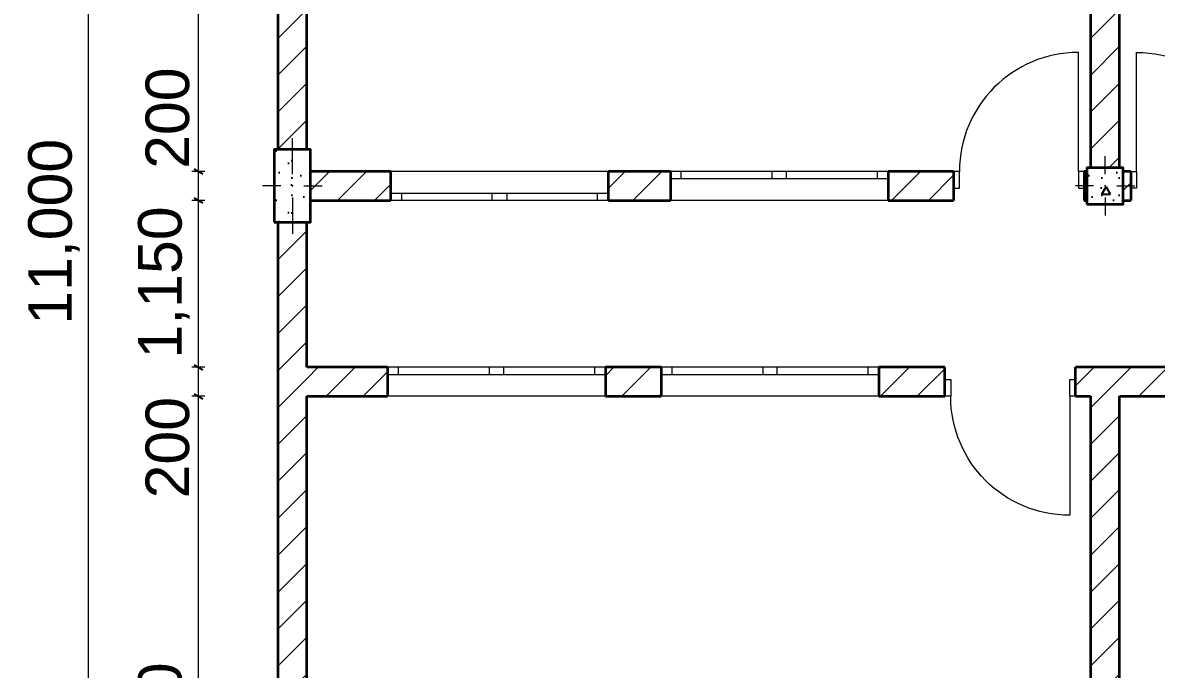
# Model space of a CAD drawing. Header units: millimetres. Extents: x 323482 to 503016, y 8175 to 72038.
# Drawn here: x 414665 to 422476, y 35073 to 39530 of the extents above; entities that cross this region are included whole.
import ezdxf

# ---------------------------------------------------------------- set-up
doc = ezdxf.new("R2010")
doc.units = ezdxf.units.MM
doc.header["$MEASUREMENT"] = 0
doc.linetypes.add('Hidden Line', pattern=[391.222223, 282.222223, -109])
for name, color, linetype in [('ARCHICAD Doors', 7, 'Continuous'), ('ARCHICAD Windows', 7, 'Continuous'), ('Dimensioning - General', 7, 'Continuous'), ('Structural - Bearing', 7, 'Continuous')]:
    doc.layers.add(name, color=color, linetype=linetype)
for name, color, linetype, lineweight, true_color in [('ARCHICAD Doors_Pen_No__23', 7, 'Continuous', 20, 0xff6600), ('ARCHICAD Doors_Pen_No__3', 7, 'Continuous', 18, 0xff6600), ('ARCHICAD Windows_Pen_No__23', 7, 'Continuous', 20, 0xff6600), ('ARCHICAD Windows_Pen_No__3', 7, 'Continuous', 18, 0xff6600), ('Dimensioning - General_Pen_No__45', 7, 'Continuous', 25, 0x40a5ff), ('Dimensioning - General_Pen_No__85', 7, 'Continuous', 20, 0x80c2ff), ('Structural - Bearing_Pen_No__107', 7, 'Continuous', 13, 0xaaaaaa), ('Structural - Bearing_Pen_No__28', 7, 'Continuous', 35, 0xa80f02), ('Structural - Bearing_Pen_No__48', 7, 'Continuous', 25, 0xa80f02), ('Structural - Bearing_Pen_No__88', 7, 'Continuous', 20, 0xfd4435)]:
    doc.layers.add(name, color=color, linetype=linetype, lineweight=lineweight, true_color=true_color)
for name, color, linetype, lineweight in [('ARCHICAD Doors_Pen_No__27', 7, 'Continuous', 35), ('ARCHICAD Windows_Pen_No__27', 7, 'Continuous', 35), ('Dimensioning - General_Pen_No__46', 5, 'Continuous', 25), ('Structural - Bearing_Pen_No__20', 1, 'Continuous', 0), ('Structural - Bearing_Pen_No__27', 7, 'Continuous', 35)]:
    doc.layers.add(name, color=color, linetype=linetype, lineweight=lineweight)
doc.styles.add('GENERATED_STYLE_1', font='arial.ttf')
doc.dimstyles.new('GENERATED_STYLE__3', dxfattribs={"dimtxt": 300, "dimasz": 45.6, "dimexe": 0.18, "dimexo": 0.0625, "dimgap": 0.09, "dimtad": 1, "dimdec": 0, "dimzin": 0, "dimdsep": 46, "dimtxsty": 'GENERATED_STYLE_1', "dimblk": 'ARROWHEAD_2', "dimblk1": 'ARROWHEAD_2', "dimblk2": 'ARROWHEAD_2', "dimcen": 0.09, "dimse1": 1, "dimse2": 1, "dimclrd": 256, "dimclre": 256, "dimclrt": 5, "dimadec": 0, "dimazin": 0, "dimtfac": 1, "dimtdec": 4, "dimtmove": 0, "dimatfit": 3, "dimfxl": 1, "dimtolj": 1, "dimtzin": 0, "dimarcsym": 0})
doc.dimstyles.new('GENERATED_STYLE__4', dxfattribs={"dimtxt": 300, "dimasz": 45.6, "dimexe": 0.18, "dimexo": 0.0625, "dimgap": 0.09, "dimtad": 1, "dimtih": 1, "dimtoh": 1, "dimdec": 0, "dimzin": 0, "dimdsep": 46, "dimtxsty": 'GENERATED_STYLE_1', "dimblk": 'ARROWHEAD_2', "dimblk1": 'ARROWHEAD_2', "dimblk2": 'ARROWHEAD_2', "dimcen": 0.09, "dimse1": 1, "dimse2": 1, "dimclrd": 256, "dimclre": 256, "dimclrt": 5, "dimadec": 0, "dimazin": 0, "dimtfac": 1, "dimtdec": 4, "dimtmove": 0, "dimatfit": 3, "dimfxl": 1, "dimtolj": 1, "dimtzin": 0, "dimarcsym": 0})
doc.dimstyles.new('GENERATED_STYLE__5', dxfattribs={"dimtxt": 129.999995, "dimasz": 45.6, "dimexe": 0.18, "dimexo": 0.0625, "dimgap": 0.09, "dimtad": 1, "dimdec": 0, "dimzin": 0, "dimdsep": 46, "dimtxsty": 'GENERATED_STYLE_1', "dimblk": 'ARROWHEAD_2', "dimblk1": 'ARROWHEAD_2', "dimblk2": 'ARROWHEAD_2', "dimcen": 0.09, "dimse1": 1, "dimse2": 1, "dimclrd": 256, "dimclre": 256, "dimclrt": 5, "dimadec": 0, "dimazin": 0, "dimtfac": 1, "dimtdec": 4, "dimtmove": 0, "dimatfit": 3, "dimfxl": 1, "dimtolj": 1, "dimtzin": 0, "dimarcsym": 0})
doc.dimstyles.new('GENERATED_STYLE__6', dxfattribs={"dimtxt": 200, "dimasz": 45.6, "dimexe": 0.18, "dimexo": 0.0625, "dimgap": 0.09, "dimtad": 1, "dimtih": 1, "dimtoh": 1, "dimdec": 0, "dimzin": 0, "dimdsep": 46, "dimtxsty": 'GENERATED_STYLE_1', "dimblk": 'ARROWHEAD_2', "dimblk1": 'ARROWHEAD_2', "dimblk2": 'ARROWHEAD_2', "dimcen": 0.09, "dimse1": 1, "dimse2": 1, "dimclrd": 256, "dimclre": 256, "dimclrt": 5, "dimadec": 0, "dimazin": 0, "dimtfac": 1, "dimtdec": 4, "dimtmove": 0, "dimatfit": 3, "dimfxl": 1, "dimtolj": 1, "dimtzin": 0, "dimarcsym": 0})
pattern_1 = [(45, (0, 0), (-127.27922, 127.27922), [])]
pattern_2 = [(0, (0, 0), (0, 623.5383), [60, -300]), (0, (180, 311.8), (0, 623.5383), [60, -300]), (60, (0, 0), (-540, 311.7692), [60, -300]), (60, (360, 0), (-540, 311.7692), [60, -300]), (120, (60, 0), (540, 311.7692), [60, -300]), (120, (420, 0), (540, 311.7692), [60, -300]), (0, (0, 60), (0, 120.000005), [0, -120.000005, 0, -180.000007]), (45, (60, 60), (-84.852817, 84.852817), [0, -90.000004, 0, -150.000006])]

# ---------------------------------------------------------------- blocks, each defined once
blk = doc.blocks.new('Wall_7', base_point=(416523.1, 44005.2))
at = {"layer": 'Structural - Bearing_Pen_No__107', "linetype": 'Continuous', "lineweight": 13, "true_color": 0xaaaaaa}
h = blk.add_hatch(dxfattribs=at)
h.set_pattern_fill('MASONRY_BLOCK', color=253, style=0, pattern_type=2)
h.set_pattern_definition(pattern_1)
h.paths.add_polyline_path([(416623.1, 43905.2), (416423.1, 43905.2), (416423.1, 38655.2), (416623.1, 38655.2)])
h = blk.add_hatch(dxfattribs=at)
h.set_pattern_fill('MASONRY_BLOCK', color=253, style=0, pattern_type=2)
h.set_pattern_definition(pattern_1)
h.paths.add_polyline_path([(416623.1, 38155.2), (416423.1, 38155.2), (416423.1, 32905.2), (416623.1, 32905.2)])
at = {"layer": 'Structural - Bearing_Pen_No__27', "color": 7, "linetype": 'Continuous', "lineweight": 35, "flags": 128}
for points in [[(416423.1, 43905.2), (416423.1, 38655.2)], [(416623.1, 38655.2), (416623.1, 43905.2)], [(416423.1, 38155.2), (416423.1, 32905.2)], [(416623.1, 37155.2), (416623.1, 38155.2)], [(416623.1, 32905.2), (416623.1, 36955.2)]]:
    blk.add_lwpolyline(points, dxfattribs=at)
blk = doc.blocks.new('Wall_10', base_point=(422123.3, 44005.2))
at = {"layer": 'Structural - Bearing_Pen_No__107', "linetype": 'Continuous', "lineweight": 13, "true_color": 0xaaaaaa}
h = blk.add_hatch(dxfattribs=at)
h.set_pattern_fill('MASONRY_BLOCK', color=253, style=0, pattern_type=2)
h.set_pattern_definition(pattern_1)
h.paths.add_polyline_path([(422223.3, 43905.2), (422023.3, 43905.2), (422023.3, 38530.2), (422223.3, 38530.2)])
at = {"layer": 'Structural - Bearing_Pen_No__27', "color": 7, "linetype": 'Continuous', "lineweight": 35, "flags": 128}
for points in [[(422023.3, 43905.2), (422023.3, 38530.2)], [(422223.3, 38530.2), (422223.3, 43905.2)]]:
    blk.add_lwpolyline(points, dxfattribs=at)
blk = doc.blocks.new('Double Sash Window 21_3')
at = {"layer": 'ARCHICAD Windows_Pen_No__23', "color": 30, "linetype": 'Continuous', "lineweight": 20, "true_color": 0xff6600}
for p, q in [((-750, 0), (-675, 0)), ((-675, 0), (-675, -50)), ((-50, -50), (-50, 0)), ((-50, 0), (0, 0)), ((0, 0), (50, 0)), ((50, 0), (50, -50)), ((675, -50), (675, 0)), ((675, 0), (750, 0)), ((-675, -50), (-750, -50)), ((0, -50), (-50, -50)), ((50, -50), (0, -50)), ((750, -50), (675, -50))]:
    blk.add_line(p, q, dxfattribs=at)
at = {"layer": 'ARCHICAD Windows_Pen_No__27', "color": 7, "linetype": 'Continuous', "lineweight": 35}
for p, q in [((-750, 0), (-750, -50)), ((-750, 0), (-750, -50)), ((750, 0), (750, -50)), ((750, 0), (750, -50)), ((-750, -50), (-750, -200)), ((750, -50), (750, -200))]:
    blk.add_line(p, q, dxfattribs=at)
at = {"layer": 'ARCHICAD Windows_Pen_No__3', "color": 30, "linetype": 'Continuous', "lineweight": 18, "true_color": 0xff6600}
for p, q in [((-750, 0), (750, 0)), ((-675, 0), (-50, 0)), ((50, 0), (675, 0)), ((-50, -50), (-675, -50)), ((675, -50), (50, -50)), ((-750, -200), (750, -200))]:
    blk.add_line(p, q, dxfattribs=at)
blk = doc.blocks.new('Door 21')
at = {"layer": 'ARCHICAD Doors_Pen_No__23', "color": 30, "linetype": 'Continuous', "lineweight": 20, "true_color": 0xff6600}
for p, q in [((-410, 0), (-450, 0)), ((-450, 0), (-450, -115)), ((-410, -115), (-410, 0)), ((450, 0), (410, 0)), ((410, 0), (410, -115)), ((450, -115), (450, 0)), ((-450, -115), (-410, -115)), ((410, -115), (450, -115))]:
    blk.add_line(p, q, dxfattribs=at)
at = {"layer": 'ARCHICAD Doors_Pen_No__27', "color": 7, "linetype": 'Continuous', "lineweight": 35}
for p, q in [((-450, 0), (-450, -115)), ((-450, 0), (-450, -115)), ((450, 0), (450, -115)), ((450, 0), (450, -115)), ((-450, -115), (-450, -200)), ((450, -115), (450, -200))]:
    blk.add_line(p, q, dxfattribs=at)
at = {"layer": 'ARCHICAD Doors_Pen_No__3', "color": 30, "linetype": 'Continuous', "lineweight": 18, "true_color": 0xff6600}
blk.add_line((410, 0), (410, 820), dxfattribs=at)
blk.add_arc((410, 0), 820, 90, 180, dxfattribs=at)
blk = doc.blocks.new('Wall_13', base_point=(416523.1, 38405.2))
at = {"layer": 'Structural - Bearing_Pen_No__107', "linetype": 'Continuous', "lineweight": 13, "true_color": 0xaaaaaa}
h = blk.add_hatch(dxfattribs=at)
h.set_pattern_fill('MASONRY_BLOCK', color=253, style=0, pattern_type=2)
h.set_pattern_definition(pattern_1)
h.paths.add_polyline_path([(416648.1, 38505.2), (416648.1, 38305.2), (417200.9, 38305.2), (417200.9, 38505.2)])
h = blk.add_hatch(dxfattribs=at)
h.set_pattern_fill('MASONRY_BLOCK', color=253, style=0, pattern_type=2)
h.set_pattern_definition(pattern_1)
h.paths.add_polyline_path([(419127.7, 38505.2), (418700.9, 38505.2), (418700.9, 38305.2), (419127.7, 38305.2)])
h = blk.add_hatch(dxfattribs=at)
h.set_pattern_fill('MASONRY_BLOCK', color=253, style=0, pattern_type=2)
h.set_pattern_definition(pattern_1)
h.paths.add_polyline_path([(420627.7, 38305.2), (421079.7, 38305.2), (421079.7, 38505.2), (420627.7, 38505.2)])
h = blk.add_hatch(dxfattribs=at)
h.set_pattern_fill('MASONRY_BLOCK', color=253, style=0, pattern_type=2)
h.set_pattern_definition(pattern_1)
h.paths.add_polyline_path([(421998.3, 38505.2), (421979.7, 38505.2), (421979.7, 38305.2), (421998.3, 38305.2)])
h = blk.add_hatch(dxfattribs=at)
h.set_pattern_fill('MASONRY_BLOCK', color=253, style=0, pattern_type=2)
h.set_pattern_definition(pattern_1)
h.paths.add_polyline_path([(422248.3, 38505.2), (422248.3, 38305.2), (422300.5, 38305.2), (422300.5, 38505.2)])
at = {"layer": 'Structural - Bearing_Pen_No__27', "color": 7, "linetype": 'Continuous', "lineweight": 35}
for p, q in [((417200.9, 38355.2), (417200.9, 38505.2)), ((418700.9, 38355.2), (418700.9, 38505.2)), ((419127.7, 38505.2), (419127.7, 38455.2)), ((419127.7, 38455.2), (419127.7, 38305.2)), ((420627.7, 38505.2), (420627.7, 38455.2)), ((420627.7, 38455.2), (420627.7, 38305.2)), ((421079.7, 38505.2), (421079.7, 38390.2)), ((421979.7, 38505.2), (421979.7, 38390.2)), ((422300.5, 38505.2), (422300.5, 38390.2)), ((417200.9, 38305.2), (417200.9, 38355.2)), ((418700.9, 38305.2), (418700.9, 38355.2)), ((421079.7, 38390.2), (421079.7, 38305.2)), ((421979.7, 38390.2), (421979.7, 38305.2)), ((422300.5, 38390.2), (422300.5, 38305.2))]:
    blk.add_line(p, q, dxfattribs=at)
at = {"layer": 'Structural - Bearing_Pen_No__27', "color": 7, "linetype": 'Continuous', "lineweight": 35, "flags": 128}
for points in [[(417200.9, 38505.2), (416648.1, 38505.2)], [(419127.7, 38505.2), (418700.9, 38505.2)], [(421079.7, 38505.2), (420627.7, 38505.2)], [(421998.3, 38505.2), (421979.7, 38505.2)], [(422300.5, 38505.2), (422248.3, 38505.2)], [(416648.1, 38305.2), (417200.9, 38305.2)], [(418700.9, 38305.2), (419127.7, 38305.2)], [(420627.7, 38305.2), (421079.7, 38305.2)], [(421979.7, 38305.2), (421998.3, 38305.2)], [(422248.3, 38305.2), (422300.5, 38305.2)]]:
    blk.add_lwpolyline(points, dxfattribs=at)
at = {"layer": 'ARCHICAD Doors', "color": 21, "linetype": 'Continuous', "lineweight": 18, "true_color": 0xff9955, "zscale": 1000}
blk.add_blockref('Door 21', (421529.7, 38505.2), dxfattribs=at)
at = {"layer": 'ARCHICAD Doors', "color": 21, "linetype": 'Continuous', "lineweight": 18, "true_color": 0xff9955, "xscale": -1, "zscale": 1000}
blk.add_blockref('Door 21', (422750.5, 38505.2), dxfattribs=at)
at = {"layer": 'ARCHICAD Windows', "color": 21, "linetype": 'Continuous', "lineweight": 18, "true_color": 0xff9955, "zscale": 1000, "rotation": 180}
blk.add_blockref('Double Sash Window 21_3', (417950.9, 38305.2), dxfattribs=at)
at = {"layer": 'ARCHICAD Windows', "color": 21, "linetype": 'Continuous', "lineweight": 18, "true_color": 0xff9955, "xscale": -1, "zscale": 1000}
blk.add_blockref('Double Sash Window 21_3', (419877.7, 38505.2), dxfattribs=at)
blk = doc.blocks.new('Wall_14', base_point=(416523.1, 37055.2))
at = {"layer": 'Structural - Bearing_Pen_No__107', "linetype": 'Continuous', "lineweight": 13, "true_color": 0xaaaaaa}
h = blk.add_hatch(dxfattribs=at)
h.set_pattern_fill('MASONRY_BLOCK', color=253, style=0, pattern_type=2)
h.set_pattern_definition(pattern_1)
h.paths.add_polyline_path([(416623.1, 37155.2), (416623.1, 36955.2), (417179.8, 36955.2), (417179.8, 37155.2)])
h = blk.add_hatch(dxfattribs=at)
h.set_pattern_fill('MASONRY_BLOCK', color=253, style=0, pattern_type=2)
h.set_pattern_definition(pattern_1)
h.paths.add_polyline_path([(419064.5, 37155.2), (418679.8, 37155.2), (418679.8, 36955.2), (419064.5, 36955.2)])
h = blk.add_hatch(dxfattribs=at)
h.set_pattern_fill('MASONRY_BLOCK', color=253, style=0, pattern_type=2)
h.set_pattern_definition(pattern_1)
h.paths.add_polyline_path([(420564.5, 36955.2), (421019.3, 36955.2), (421019.3, 37155.2), (420564.5, 37155.2)])
h = blk.add_hatch(dxfattribs=at)
h.set_pattern_fill('MASONRY_BLOCK', color=253, style=0, pattern_type=2)
h.set_pattern_definition(pattern_1)
h.paths.add_polyline_path([(421919.3, 37155.2), (421919.3, 36955.2), (422023.3, 36955.2), (422023.3, 37155.2)])
h = blk.add_hatch(dxfattribs=at)
h.set_pattern_fill('MASONRY_BLOCK', color=253, style=0, pattern_type=2)
h.set_pattern_definition(pattern_1)
h.paths.add_polyline_path([(422223.3, 37155.2), (422223.3, 36955.2), (422862.3, 36955.2), (422862.3, 37155.2)])
at = {"layer": 'Structural - Bearing_Pen_No__27', "color": 7, "linetype": 'Continuous', "lineweight": 35}
for p, q in [((417179.8, 37155.2), (417179.8, 37105.2)), ((417179.8, 37105.2), (417179.8, 36955.2)), ((418679.8, 37155.2), (418679.8, 37105.2)), ((418679.8, 37105.2), (418679.8, 36955.2)), ((419064.5, 37155.2), (419064.5, 37105.2)), ((419064.5, 37105.2), (419064.5, 36955.2)), ((420564.5, 37155.2), (420564.5, 37105.2)), ((420564.5, 37105.2), (420564.5, 36955.2)), ((421019.3, 37070.2), (421019.3, 37155.2)), ((421919.3, 37070.2), (421919.3, 37155.2)), ((421019.3, 36955.2), (421019.3, 37070.2)), ((421919.3, 36955.2), (421919.3, 37070.2))]:
    blk.add_line(p, q, dxfattribs=at)
at = {"layer": 'Structural - Bearing_Pen_No__27', "color": 7, "linetype": 'Continuous', "lineweight": 35, "flags": 128}
for points in [[(417179.8, 37155.2), (416623.1, 37155.2)], [(419064.5, 37155.2), (418679.8, 37155.2)], [(421019.3, 37155.2), (420564.5, 37155.2)], [(422023.3, 37155.2), (421919.3, 37155.2)], [(422862.3, 37155.2), (422223.3, 37155.2)], [(416623.1, 36955.2), (417179.8, 36955.2)], [(418679.8, 36955.2), (419064.5, 36955.2)], [(420564.5, 36955.2), (421019.3, 36955.2)], [(421919.3, 36955.2), (422023.3, 36955.2)], [(422223.3, 36955.2), (422862.3, 36955.2)]]:
    blk.add_lwpolyline(points, dxfattribs=at)
at = {"layer": 'ARCHICAD Doors', "color": 21, "linetype": 'Continuous', "lineweight": 18, "true_color": 0xff9955, "xscale": -1, "zscale": 1000, "rotation": 180}
blk.add_blockref('Door 21', (421469.3, 36955.2), dxfattribs=at)
at = {"layer": 'ARCHICAD Windows', "color": 21, "linetype": 'Continuous', "lineweight": 18, "true_color": 0xff9955, "xscale": -1, "zscale": 1000}
for p in [(417929.8, 37155.2), (419814.5, 37155.2)]:
    blk.add_blockref('Double Sash Window 21_3', p, dxfattribs=at)
blk = doc.blocks.new('Wall_15', base_point=(422123.3, 37155.2))
at = {"layer": 'Structural - Bearing_Pen_No__107', "linetype": 'Continuous', "lineweight": 13, "true_color": 0xaaaaaa}
h = blk.add_hatch(dxfattribs=at)
h.set_pattern_fill('MASONRY_BLOCK', color=253, style=0, pattern_type=2)
h.set_pattern_definition(pattern_1)
h.paths.add_polyline_path([(422223.3, 37155.2), (422023.3, 37155.2), (422023.3, 32905.2), (422223.3, 32905.2)])
at = {"layer": 'Structural - Bearing_Pen_No__27', "color": 7, "linetype": 'Continuous', "lineweight": 35, "flags": 128}
for points in [[(422223.3, 37155.2), (422023.3, 37155.2)], [(422023.3, 36955.2), (422023.3, 32905.2)], [(422223.3, 32905.2), (422223.3, 36955.2)]]:
    blk.add_lwpolyline(points, dxfattribs=at)
blk = doc.blocks.new('Column_11', base_point=(416523.1, 38405.2))
at = {"layer": 'Structural - Bearing_Pen_No__48', "linetype": 'Continuous', "lineweight": 25, "true_color": 0xa80f02}
h = blk.add_hatch(dxfattribs=at)
h.set_pattern_fill('STRUCTURAL_CONCRETE', color=14, style=0, pattern_type=2)
h.set_pattern_definition(pattern_2)
h.paths.add_polyline_path([(416398.1, 38155.2), (416648.1, 38155.2), (416648.1, 38655.2), (416398.1, 38655.2)])
at = {"layer": 'Structural - Bearing_Pen_No__20', "color": 1, "linetype": 'Continuous', "lineweight": 0}
for p, q in [((416523.1, 38485.2), (416523.1, 38735.2)), ((416443.1, 38405.2), (416318.1, 38405.2)), ((416603.1, 38405.2), (416728.1, 38405.2)), ((416523.1, 38325.2), (416523.1, 38075.2))]:
    blk.add_line(p, q, dxfattribs=at)
blk.add_point((416523.1, 38405.2), dxfattribs=at)
at = {"layer": 'Structural - Bearing_Pen_No__28', "color": 14, "linetype": 'Continuous', "lineweight": 35, "true_color": 0xa80f02, "flags": 128}
blk.add_lwpolyline([(416398.1, 38155.2), (416648.1, 38155.2), (416648.1, 38655.2), (416398.1, 38655.2)], close=True, dxfattribs=at)
blk = doc.blocks.new('Column_12', base_point=(422123.3, 38405.2))
at = {"layer": 'Structural - Bearing_Pen_No__48', "linetype": 'Continuous', "lineweight": 25, "true_color": 0xa80f02}
h = blk.add_hatch(dxfattribs=at)
h.set_pattern_fill('STRUCTURAL_CONCRETE', color=14, style=0, pattern_type=2)
h.set_pattern_definition(pattern_2)
h.paths.add_polyline_path([(421998.3, 38280.2), (422248.3, 38280.2), (422248.3, 38530.2), (421998.3, 38530.2)])
at = {"layer": 'Structural - Bearing_Pen_No__20', "color": 1, "linetype": 'Continuous', "lineweight": 0}
for p, q in [((422123.3, 38485.2), (422123.3, 38610.2)), ((422043.3, 38405.2), (421918.3, 38405.2)), ((422203.3, 38405.2), (422328.3, 38405.2)), ((422123.3, 38325.2), (422123.3, 38200.2))]:
    blk.add_line(p, q, dxfattribs=at)
blk.add_point((422123.3, 38405.2), dxfattribs=at)
at = {"layer": 'Structural - Bearing_Pen_No__28', "color": 14, "linetype": 'Continuous', "lineweight": 35, "true_color": 0xa80f02, "flags": 128}
blk.add_lwpolyline([(421998.3, 38280.2), (422248.3, 38280.2), (422248.3, 38530.2), (421998.3, 38530.2)], close=True, dxfattribs=at)
blk = doc.blocks.new('Column_29', base_point=(416523.1, 38405.2))
at = {"layer": 'Structural - Bearing_Pen_No__88', "color": 20, "linetype": 'Hidden Line', "lineweight": 20, "true_color": 0xfd4435, "flags": 128}
blk.add_lwpolyline([(416398.1, 38155.2), (416648.1, 38155.2), (416648.1, 38655.2), (416398.1, 38655.2)], close=True, dxfattribs=at)
blk = doc.blocks.new('Column_30', base_point=(422123.3, 38405.2))
at = {"layer": 'Structural - Bearing_Pen_No__88', "color": 20, "linetype": 'Hidden Line', "lineweight": 20, "true_color": 0xfd4435, "flags": 128}
blk.add_lwpolyline([(421998.3, 38280.2), (422248.3, 38280.2), (422248.3, 38530.2), (421998.3, 38530.2)], close=True, dxfattribs=at)
blk = doc.blocks.new('*D222')
at = {"layer": 'Dimensioning - General_Pen_No__45', "color": 161, "linetype": 'Continuous', "lineweight": 25, "true_color": 0x40a5ff, "transparency": 16777216}
for p, q in [((415846, 36972.5), (415906, 36937.9)), ((415846, 32922.5), (415906, 32887.9))]:
    blk.add_line(p, q, dxfattribs=at)
at = {"layer": 'Dimensioning - General_Pen_No__85', "color": 151, "linetype": 'Continuous', "lineweight": 20, "true_color": 0x80c2ff, "transparency": 16777216}
for p, q in [((415921, 36955.2), (415831, 36955.2)), ((415876, 32905.2), (415876, 36955.2)), ((415921, 32905.2), (415831, 32905.2))]:
    blk.add_line(p, q, dxfattribs=at)
at = {"layer": 'Dimensioning - General_Pen_No__46', "color": 5, "lineweight": 25, "transparency": 16777216, "char_height": 300, "attachment_point": 7, "rotation": 90, "style": 'GENERATED_STYLE_1'}
for s, insert in [('\\A1;200', (415816, 36251.4)), ('\\A1;4,050', (415816, 34072.2))]:
    blk.add_mtext(s, dxfattribs=dict(at, insert=insert))
blk = doc.blocks.new('ARROWHEAD_2')
at = {"color": 0, "linetype": 'Continuous', "lineweight": 0}
for p, q in [((0, 0), (-1, 0)), ((-0.38, -0.66), (0.38, 0.66))]:
    blk.add_line(p, q, dxfattribs=at)
blk = doc.blocks.new('*D223')
at = {"layer": 'Dimensioning - General_Pen_No__45', "color": 161, "linetype": 'Continuous', "lineweight": 25, "true_color": 0x40a5ff, "transparency": 16777216}
for p, q in [((415846, 37172.5), (415906, 37137.9)), ((415846, 36972.5), (415906, 36937.9))]:
    blk.add_line(p, q, dxfattribs=at)
at = {"layer": 'Dimensioning - General_Pen_No__85', "color": 151, "linetype": 'Continuous', "lineweight": 20, "true_color": 0x80c2ff, "transparency": 16777216}
for p, q in [((415921, 37155.2), (415831, 37155.2)), ((415876, 36955.2), (415876, 37155.2)), ((415921, 36955.2), (415831, 36955.2))]:
    blk.add_line(p, q, dxfattribs=at)
blk = doc.blocks.new('*D224')
at = {"layer": 'Dimensioning - General_Pen_No__45', "color": 161, "linetype": 'Continuous', "lineweight": 25, "true_color": 0x40a5ff, "transparency": 16777216}
for p, q in [((415846, 38322.5), (415906, 38287.9)), ((415846, 37172.5), (415906, 37137.9))]:
    blk.add_line(p, q, dxfattribs=at)
at = {"layer": 'Dimensioning - General_Pen_No__85', "color": 151, "linetype": 'Continuous', "lineweight": 20, "true_color": 0x80c2ff, "transparency": 16777216}
for p, q in [((415921, 38305.2), (415831, 38305.2)), ((415876, 37155.2), (415876, 38305.2)), ((415921, 37155.2), (415831, 37155.2))]:
    blk.add_line(p, q, dxfattribs=at)
at = {"layer": 'Dimensioning - General_Pen_No__46', "color": 5, "lineweight": 25, "transparency": 16777216, "insert": (415816, 37215.4), "char_height": 300, "attachment_point": 7, "rotation": 90, "style": 'GENERATED_STYLE_1'}
blk.add_mtext('\\A1;1,150', dxfattribs=at)
blk = doc.blocks.new('*D225')
at = {"layer": 'Dimensioning - General_Pen_No__45', "color": 161, "linetype": 'Continuous', "lineweight": 25, "true_color": 0x40a5ff, "transparency": 16777216}
for p, q in [((415846, 38522.5), (415906, 38487.9)), ((415846, 38322.5), (415906, 38287.9))]:
    blk.add_line(p, q, dxfattribs=at)
at = {"layer": 'Dimensioning - General_Pen_No__85', "color": 151, "linetype": 'Continuous', "lineweight": 20, "true_color": 0x80c2ff, "transparency": 16777216}
for p, q in [((415921, 38505.2), (415831, 38505.2)), ((415876, 38305.2), (415876, 38505.2)), ((415921, 38305.2), (415831, 38305.2))]:
    blk.add_line(p, q, dxfattribs=at)
blk = doc.blocks.new('*D226')
at = {"layer": 'Dimensioning - General_Pen_No__45', "color": 161, "linetype": 'Continuous', "lineweight": 25, "true_color": 0x40a5ff, "transparency": 16777216}
for p, q in [((415846, 43922.5), (415906, 43887.9)), ((415846, 38522.5), (415906, 38487.9))]:
    blk.add_line(p, q, dxfattribs=at)
at = {"layer": 'Dimensioning - General_Pen_No__85', "color": 151, "linetype": 'Continuous', "lineweight": 20, "true_color": 0x80c2ff, "transparency": 16777216}
for p, q in [((415921, 43905.2), (415831, 43905.2)), ((415876, 38505.2), (415876, 43905.2)), ((415921, 38505.2), (415831, 38505.2))]:
    blk.add_line(p, q, dxfattribs=at)
at = {"layer": 'Dimensioning - General_Pen_No__46', "color": 5, "lineweight": 25, "transparency": 16777216, "char_height": 300, "attachment_point": 7, "rotation": 90, "style": 'GENERATED_STYLE_1'}
for s, insert in [('\\A1;200', (415816, 43201.4)), ('\\A1;5,400', (415816, 40690.4)), ('\\A1;200', (415816, 38522.6))]:
    blk.add_mtext(s, dxfattribs=dict(at, insert=insert))
blk = doc.blocks.new('*D228')
at = {"layer": 'Dimensioning - General_Pen_No__45', "color": 161, "linetype": 'Continuous', "lineweight": 25, "true_color": 0x40a5ff, "transparency": 16777216}
for p, q in [((416440.4, 44763.3), (416405.8, 44703.3)), ((416640.4, 44763.3), (416605.8, 44703.3))]:
    blk.add_line(p, q, dxfattribs=at)
at = {"layer": 'Dimensioning - General_Pen_No__85', "color": 151, "linetype": 'Continuous', "lineweight": 20, "true_color": 0x80c2ff, "transparency": 16777216}
for p, q in [((416423.1, 44688.3), (416423.1, 44778.3)), ((416623.1, 44688.3), (416623.1, 44778.3)), ((416393.8, 44733.3), (416423.1, 44733.3)), ((416423.1, 44733.3), (416623.1, 44733.3))]:
    blk.add_line(p, q, dxfattribs=at)
at = {"layer": 'Dimensioning - General_Pen_No__46', "color": 5, "lineweight": 25, "transparency": 16777216, "insert": (415719.3, 44793.3), "char_height": 300, "attachment_point": 7, "style": 'GENERATED_STYLE_1'}
blk.add_mtext('\\A1;200', dxfattribs=at)
blk = doc.blocks.new('*D229')
at = {"layer": 'Dimensioning - General_Pen_No__45', "color": 161, "linetype": 'Continuous', "lineweight": 25, "true_color": 0x40a5ff, "transparency": 16777216}
for p, q in [((416640.4, 44763.3), (416605.8, 44703.3)), ((422040.6, 44763.3), (422006, 44703.3))]:
    blk.add_line(p, q, dxfattribs=at)
at = {"layer": 'Dimensioning - General_Pen_No__85', "color": 151, "linetype": 'Continuous', "lineweight": 20, "true_color": 0x80c2ff, "transparency": 16777216}
for p, q in [((416623.1, 44688.3), (416623.1, 44778.3)), ((422023.3, 44688.3), (422023.3, 44778.3)), ((416623.1, 44733.3), (422023.3, 44733.3))]:
    blk.add_line(p, q, dxfattribs=at)
at = {"layer": 'Dimensioning - General_Pen_No__46', "color": 5, "lineweight": 25, "transparency": 16777216, "char_height": 300, "attachment_point": 7, "style": 'GENERATED_STYLE_1'}
for s, insert in [('\\A1;5,400', (418465.2, 44793.3)), ('\\A1;200', (421319.5, 44793.3))]:
    blk.add_mtext(s, dxfattribs=dict(at, insert=insert))
blk = doc.blocks.new('*D240')
at = {"layer": 'Dimensioning - General_Pen_No__45', "color": 161, "linetype": 'Continuous', "lineweight": 25, "true_color": 0x40a5ff, "transparency": 16777216}
for p, q in [((415088.6, 43922.5), (415148.6, 43887.9)), ((415088.6, 32922.5), (415148.6, 32887.9))]:
    blk.add_line(p, q, dxfattribs=at)
at = {"layer": 'Dimensioning - General_Pen_No__85', "color": 151, "linetype": 'Continuous', "lineweight": 20, "true_color": 0x80c2ff, "transparency": 16777216}
for p, q in [((415163.6, 43905.2), (415073.6, 43905.2)), ((415118.6, 32905.2), (415118.6, 43905.2)), ((415163.6, 32905.2), (415073.6, 32905.2))]:
    blk.add_line(p, q, dxfattribs=at)
at = {"layer": 'Dimensioning - General_Pen_No__46', "color": 5, "lineweight": 25, "transparency": 16777216, "char_height": 300, "attachment_point": 7, "rotation": 90, "style": 'GENERATED_STYLE_1'}
for s, insert in [('\\A1;200', (415058.6, 43201.4)), ('\\A1;11,000', (415058.6, 37448.1))]:
    blk.add_mtext(s, dxfattribs=dict(at, insert=insert))
blk = doc.blocks.new('*D243')
at = {"layer": 'Dimensioning - General_Pen_No__45', "color": 161, "linetype": 'Continuous', "lineweight": 25, "true_color": 0x40a5ff, "transparency": 16777216}
for p, q in [((438729.7, 38322.5), (438789.7, 38287.9)), ((438729.7, 32922.5), (438789.7, 32887.9))]:
    blk.add_line(p, q, dxfattribs=at)
at = {"layer": 'Dimensioning - General_Pen_No__85', "color": 151, "linetype": 'Continuous', "lineweight": 20, "true_color": 0x80c2ff, "transparency": 16777216}
for p, q in [((438804.7, 38305.2), (438714.7, 38305.2)), ((438759.7, 32905.2), (438759.7, 38305.2)), ((438804.7, 32905.2), (438714.7, 32905.2))]:
    blk.add_line(p, q, dxfattribs=at)
at = {"layer": 'Dimensioning - General_Pen_No__46', "color": 5, "lineweight": 25, "transparency": 16777216, "char_height": 130, "attachment_point": 7, "rotation": 90, "style": 'GENERATED_STYLE_1'}
for s, insert in [('\\A1;200', (438733.7, 37990.4)), ('\\A1;5,400', (438733.7, 35233.4))]:
    blk.add_mtext(s, dxfattribs=dict(at, insert=insert))
blk = doc.blocks.new('*D244')
at = {"layer": 'Dimensioning - General_Pen_No__45', "color": 161, "linetype": 'Continuous', "lineweight": 25, "true_color": 0x40a5ff, "transparency": 16777216}
for p, q in [((438729.7, 38522.5), (438789.7, 38487.9)), ((438729.7, 38322.5), (438789.7, 38287.9))]:
    blk.add_line(p, q, dxfattribs=at)
at = {"layer": 'Dimensioning - General_Pen_No__85', "color": 151, "linetype": 'Continuous', "lineweight": 20, "true_color": 0x80c2ff, "transparency": 16777216}
for p, q in [((438804.7, 38505.2), (438714.7, 38505.2)), ((438759.7, 38305.2), (438759.7, 38505.2)), ((438804.7, 38305.2), (438714.7, 38305.2))]:
    blk.add_line(p, q, dxfattribs=at)
blk = doc.blocks.new('*D246')
at = {"layer": 'Dimensioning - General_Pen_No__45', "color": 161, "linetype": 'Continuous', "lineweight": 25, "true_color": 0x40a5ff, "transparency": 16777216}
for p, q in [((416440.4, 31535.1), (416405.8, 31475.1)), ((416640.4, 31535.1), (416605.8, 31475.1))]:
    blk.add_line(p, q, dxfattribs=at)
at = {"layer": 'Dimensioning - General_Pen_No__85', "color": 151, "linetype": 'Continuous', "lineweight": 20, "true_color": 0x80c2ff, "transparency": 16777216}
for p, q in [((416393.8, 31505.1), (416423.1, 31505.1)), ((416423.1, 31460.1), (416423.1, 31550.1)), ((416423.1, 31505.1), (416623.1, 31505.1)), ((416623.1, 31460.1), (416623.1, 31550.1))]:
    blk.add_line(p, q, dxfattribs=at)
at = {"layer": 'Dimensioning - General_Pen_No__46', "color": 5, "lineweight": 25, "transparency": 16777216, "insert": (415948.2, 31545.1), "char_height": 200, "attachment_point": 7, "style": 'GENERATED_STYLE_1'}
blk.add_mtext('\\A1;200', dxfattribs=at)
blk = doc.blocks.new('*D247')
at = {"layer": 'Dimensioning - General_Pen_No__45', "color": 161, "linetype": 'Continuous', "lineweight": 25, "true_color": 0x40a5ff, "transparency": 16777216}
for p, q in [((416640.4, 31535.1), (416605.8, 31475.1)), ((422040.6, 31535.1), (422006, 31475.1))]:
    blk.add_line(p, q, dxfattribs=at)
at = {"layer": 'Dimensioning - General_Pen_No__85', "color": 151, "linetype": 'Continuous', "lineweight": 20, "true_color": 0x80c2ff, "transparency": 16777216}
for p, q in [((416623.1, 31460.1), (416623.1, 31550.1)), ((416623.1, 31505.1), (422023.3, 31505.1)), ((422023.3, 31460.1), (422023.3, 31550.1))]:
    blk.add_line(p, q, dxfattribs=at)
at = {"layer": 'Dimensioning - General_Pen_No__46', "color": 5, "lineweight": 25, "transparency": 16777216, "char_height": 200, "attachment_point": 7, "style": 'GENERATED_STYLE_1'}
for s, insert in [('\\A1;5,400', (418751.2, 31545.1)), ('\\A1;200', (421548.3, 31545.1))]:
    blk.add_mtext(s, dxfattribs=dict(at, insert=insert))
blk = doc.blocks.new('*D261')
at = {"layer": 'Dimensioning - General_Pen_No__45', "color": 161, "linetype": 'Continuous', "lineweight": 25, "true_color": 0x40a5ff, "transparency": 16777216}
for p, q in [((416440.4, 30969.1), (416405.8, 30909.1)), ((416640.4, 30969.1), (416605.8, 30909.1))]:
    blk.add_line(p, q, dxfattribs=at)
at = {"layer": 'Dimensioning - General_Pen_No__85', "color": 151, "linetype": 'Continuous', "lineweight": 20, "true_color": 0x80c2ff, "transparency": 16777216}
for p, q in [((416393.8, 30939.1), (416423.1, 30939.1)), ((416423.1, 30894.1), (416423.1, 30984.1)), ((416423.1, 30939.1), (416623.1, 30939.1)), ((416623.1, 30894.1), (416623.1, 30984.1))]:
    blk.add_line(p, q, dxfattribs=at)
at = {"layer": 'Dimensioning - General_Pen_No__46', "color": 5, "lineweight": 25, "transparency": 16777216, "insert": (415948.2, 30979.1), "char_height": 200, "attachment_point": 7, "style": 'GENERATED_STYLE_1'}
blk.add_mtext('\\A1;200', dxfattribs=at)
blk = doc.blocks.new('*D262')
at = {"layer": 'Defpoints', "color": 0, "linetype": 'Continuous', "transparency": 16777216}
for p in [(417167.2, 37589.8), (441767.2, 37589.8), (441767.2, 30263.7)]:
    blk.add_point(p, dxfattribs=at)
at = {"layer": 'Dimensioning - General', "color": 151, "linetype": 'Continuous', "lineweight": -2, "true_color": 0x80c2ff, "transparency": 16777216}
blk.add_line((417212.8, 30263.7), (441721.6, 30263.7), dxfattribs=at)
at = {"layer": 'Dimensioning - General', "color": 151, "linetype": 'Continuous', "lineweight": -2, "true_color": 0x80c2ff, "transparency": 16777216, "xscale": 45.6, "yscale": 45.6, "zscale": 45.6, "rotation": 180}
blk.add_blockref('ARROWHEAD_2', (417167.2, 30263.7), dxfattribs=at)
at = {"layer": 'Dimensioning - General', "color": 151, "linetype": 'Continuous', "lineweight": -2, "true_color": 0x80c2ff, "transparency": 16777216, "xscale": 45.6, "yscale": 45.6, "zscale": 45.6}
blk.add_blockref('ARROWHEAD_2', (441767.2, 30263.7), dxfattribs=at)
at = {"layer": 'Dimensioning - General', "color": 5, "linetype": 'Continuous', "lineweight": 20, "transparency": 16777216, "insert": (429250.6, 30365.9), "char_height": 200, "attachment_point": 5, "style": 'GENERATED_STYLE_1'}
blk.add_mtext('\\A1;24600', dxfattribs=at)

msp = doc.modelspace()

# ---------------------------------------------------------------- block references
at = {"layer": 'Structural - Bearing', "color": 7, "lineweight": 35}
for name, p in [('Wall_7', (416523.1, 44005.2)), ('Wall_10', (422123.3, 44005.2)), ('Wall_13', (416523.1, 38405.2)), ('Wall_14', (416523.1, 37055.2)), ('Wall_15', (422123.3, 37155.2))]:
    msp.add_blockref(name, p, dxfattribs=at)
at = {"layer": 'Structural - Bearing', "color": 14, "lineweight": 35, "true_color": 0xa80f02}
for name, p in [('Column_11', (416523.1, 38405.2)), ('Column_29', (416523.1, 38405.2)), ('Column_12', (422123.3, 38405.2)), ('Column_30', (422123.3, 38405.2))]:
    msp.add_blockref(name, p, dxfattribs=at)

# ---------------------------------------------------------------- dimensions: what is measured, and where the dimension line sits
at = {"layer": 'Dimensioning - General', "color": 151, "linetype": 'Continuous', "lineweight": 20, "true_color": 0x80c2ff}
for base, p1, p2, dimstyle, picture, middle in [((416623.1, 44733.3), (416423.1, 38405.2), (416623.1, 38405.2), 'GENERATED_STYLE__4', '*D228', (416072.6, 44943.3)), ((422023.3, 44733.3), (416623.1, 38405.2), (422023.3, 41205.2), 'GENERATED_STYLE__4', '*D229', (418995, 44943.3)), ((416623.1, 31505.1), (416423.1, 38405.2), (416623.1, 38405.2), 'GENERATED_STYLE__6', '*D246', (416183.6, 31645.1)), ((416623.1, 30939.1), (416423.1, 38405.2), (416623.1, 38405.2), 'GENERATED_STYLE__6', '*D261', (416183.6, 31079.1)), ((422023.3, 31505.1), (416623.1, 38405.2), (422023.3, 34980.2), 'GENERATED_STYLE__6', '*D247', (419104.4, 31645.1)), ((441767.2, 30263.7), (417167.2, 37589.8), (441767.2, 37589.8), 'GENERATED_STYLE__6', '*D262', (429250.6, 30263.7))]:
    dim = msp.add_linear_dim(base=base, p1=p1, p2=p2, dimstyle=dimstyle, dxfattribs=at)
    dim.commit()
    dim.dimension.update_dxf_attribs({"geometry": picture, "text_midpoint": middle, "dimtype": 160})
for base, p1, p2, dimstyle, picture, middle in [((415118.6, 43905.2), (435723.3, 32905.2), (428923.1, 43905.2), 'GENERATED_STYLE__3', '*D240', (414908.6, 38095.6)), ((415876, 43905.2), (422123.3, 38505.2), (428923.1, 43905.2), 'GENERATED_STYLE__3', '*D226', (415666, 41220.3)), ((415876, 38505.2), (422123.3, 38305.2), (422123.3, 38505.2), 'GENERATED_STYLE__3', '*D225', (415666, 38875.8)), ((438759.7, 38505.2), (422123.3, 38305.2), (422123.3, 38505.2), 'GENERATED_STYLE__5', '*D244', (438668.7, 38143.5)), ((415876, 38305.2), (422123.3, 37155.2), (422123.3, 38305.2), 'GENERATED_STYLE__3', '*D224', (415666, 37745.3)), ((438759.7, 38305.2), (435723.3, 32905.2), (422123.3, 38305.2), 'GENERATED_STYLE__5', '*D243', (438668.7, 35463)), ((415876, 37155.2), (422123.3, 36955.2), (422123.3, 37155.2), 'GENERATED_STYLE__3', '*D223', (415666, 36604.7)), ((415876, 36955.2), (435723.3, 32905.2), (422123.3, 36955.2), 'GENERATED_STYLE__3', '*D222', (415666, 34602))]:
    dim = msp.add_linear_dim(base=base, p1=p1, p2=p2, angle=90, dimstyle=dimstyle, dxfattribs=at)
    dim.commit()
    dim.dimension.update_dxf_attribs({"geometry": picture, "text_midpoint": middle, "dimtype": 160, "text_rotation": 90})

doc.saveas('drawing.dxf')
